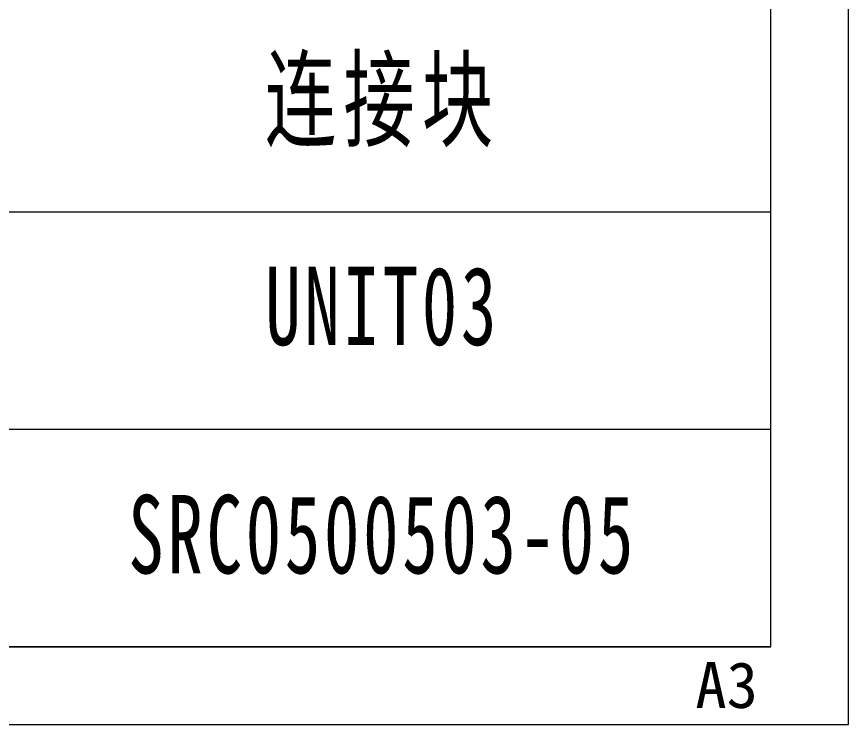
# Model space of a CAD drawing. Header units: millimetres. Extents: x -15766 to 80009, y -9701 to 15159.
# Drawn here: x -12986.7 to -12933.2, y 4666.5 to 4712.1 of the extents above; entities that cross this region are included whole.
import ezdxf

# ---------------------------------------------------------------- set-up
doc = ezdxf.new("R2010")
doc.units = ezdxf.units.MM
for name, color, linetype, lineweight in [('CDRAFT0', 7, 'Continuous', 18), ('title_frame', 7, 'Continuous', 18), ('尺寸线层', 3, 'Continuous', 18), ('粗实线层_1', 7, 'Continuous', 15)]:
    doc.layers.add(name, color=color, linetype=linetype, lineweight=lineweight)
doc.styles.add('STYLE1', font='')
doc.styles.add('标准', font='', dxfattribs={"width": 0.667})
doc.styles.get('STYLE1').set_extended_font_data('宋体')
doc.styles.get('标准').set_extended_font_data('宋体')

# ---------------------------------------------------------------- blocks, each defined once
blk = doc.blocks.new('*X1435')
at = {"layer": 'CDRAFT0'}
for p, q in [((420, 0), (420, 297)), ((0, 0), (420, 0))]:
    blk.add_line(p, q, dxfattribs=at)
at = {"layer": '粗实线层_1'}
for p, q in [((415, 5), (415, 292)), ((25, 5), (415, 5))]:
    blk.add_line(p, q, dxfattribs=at)

msp = doc.modelspace()

# ---------------------------------------------------------------- linework, layer by layer
at = {"layer": '粗实线层_1'}
for p, q in [((-12938.16591, 4671.51982), (-12938.16591, 4727.51982)), ((-12938.16591, 4699.51982), (-12988.16591, 4699.51982)), ((-12938.16591, 4685.51982), (-12988.16591, 4685.51982)), ((-12938.16591, 4671.51982), (-13118.16591, 4671.51982))]:
    msp.add_line(p, q, dxfattribs=at)

# ---------------------------------------------------------------- block references
at = {"layer": 'title_frame'}
msp.add_blockref('*X1435', (-13353.16591, 4666.51982), dxfattribs=at)

# ---------------------------------------------------------------- texts
at = {"layer": 'title_frame', "color": 3, "insert": (-12943.02035, 4667.5263), "char_height": 2.958904, "width": 5.8684932, "attachment_point": 7, "style": 'STYLE1'}
msp.add_mtext('A3', dxfattribs=at)
at = {"layer": '尺寸线层', "char_height": 5.0503058, "attachment_point": 5, "line_spacing_factor": 1.15057, "style": '标准'}
for s, insert, width in [('{\\T1.1;连接块}', (-12963.16591, 4706.50056), 29.4580043), ('{\\T1.1;UNIT03}', (-12963.16591, 4693.43351), 29.4580043), ('{\\T1.1;SRC0500503-05}', (-12963.16591, 4678.72754), 29.3737905)]:
    msp.add_mtext(s, dxfattribs=dict(at, insert=insert, width=width))

doc.saveas('drawing.dxf')
